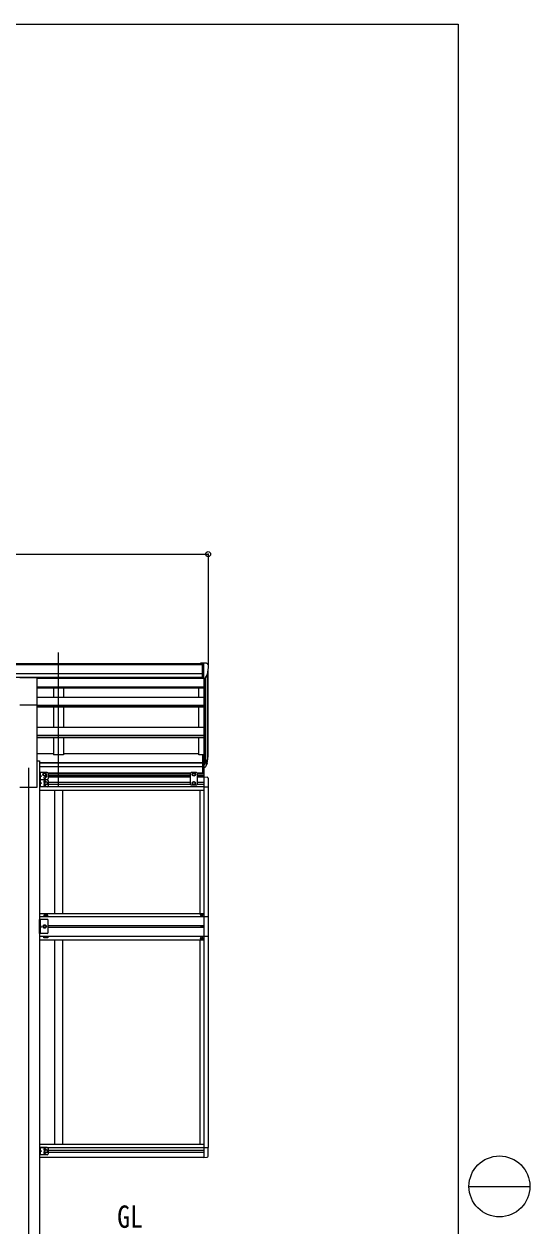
# Model space of a CAD drawing. Units: millimetres at full size; details may follow other scales. Extents: x -6988 to 7066, y -4877 to 4823.
# Drawn here: x 4576 to 7066, y -1097 to 4823 of the extents above; entities that cross this region are included whole.
import ezdxf
from ezdxf.enums import TextEntityAlignment as Align

# ---------------------------------------------------------------- set-up
doc = ezdxf.new("R2010")
doc.units = ezdxf.units.MM
doc.header["$LTSCALE"] = 25
doc.header["$PDMODE"] = 32
doc.header["$PDSIZE"] = 25
for name, color, linetype, lineweight in [('0-0_0', 7, 'Continuous', 9), ('0-1_本体', 4, 'Continuous', 9), ('0-2_部品', 7, 'Continuous', 9), ('0-8_PARTS2', 2, 'Continuous', 9), ('0-A_寸法', 6, 'Continuous', 9), ('1-1_GLASS', 4, 'Continuous', 9), ('1-2_GLASS_SEAL', 7, 'Continuous', 9), ('F-0_240', 7, 'Continuous', 9)]:
    doc.layers.add(name, color=color, linetype=linetype, lineweight=lineweight)
doc.styles.add('ＭＳ ゴシック', font='')
doc.styles.get('ＭＳ ゴシック').set_extended_font_data('MS Gothic')

msp = doc.modelspace()

# ---------------------------------------------------------------- linework, layer by layer
at = {"layer": '0-1_本体'}
for p, q in [((-260.16, 1673), (5454.84, 1673)), ((-260.16, 1667.65), (5454.84, 1667.65)), ((-260.16, 1624.13), (5454.84, 1624.13)), ((-260.16, 1606.46), (5454.84, 1606.46)), ((4639.84, 1603.97), (5454.84, 1603.97)), ((4639.84, 1601.13), (5461.34, 1601.13)), ((4720.34, 1603.97), (4720.34, 1601.13)), ((4770.34, 1603.97), (4770.34, 1601.13)), ((5461.34, 1602.62), (5461.34, 1224.91)), ((5467.34, 1602.1), (5467.34, 1180.47)), ((5477.05, 1617.45), (5477.05, 1198.47)), ((5481.34, 1222.74), (5481.34, 1636.25)), ((4639.84, 1559.17), (5461.34, 1559.17)), ((4639.84, 1557.48), (5461.34, 1557.48)), ((4639.84, 1553.69), (5461.34, 1553.69)), ((4720.34, 1553.69), (4720.34, 1508.27)), ((4770.34, 1553.69), (4770.34, 1508.27)), ((5436.34, 1508.27), (5436.34, 1553.69)), ((4639.84, 1508.27), (5461.34, 1508.27)), ((4639.84, 1063.47), (4639.84, 1470.43)), ((4639.84, 1467.69), (5461.34, 1467.69)), ((4639.84, 1466), (5461.34, 1466)), ((4639.84, 1459.13), (5461.34, 1459.13)), ((4720.34, 1459.13), (4720.34, 1360.03)), ((4770.34, 1459.13), (4770.34, 1360.03)), ((5436.34, 1360.03), (5436.34, 1459.13)), ((4639.84, 1360.03), (5461.34, 1360.03)), ((4639.84, 1320.89), (5461.34, 1320.89)), ((4639.84, 1319.22), (5461.34, 1319.22)), ((4639.84, 1309.58), (5461.34, 1309.58)), ((4720.34, 1309.58), (4720.34, 1224.08)), ((5436.34, 1224.08), (5436.34, 1309.58)), ((4639.84, 1229.29), (4720.34, 1229.29)), ((4639.84, 1193.47), (4652.34, 1193.47)), ((4652.34, 1193.47), (4652.34, -1686.52)), ((4652.34, 1184.99), (5454.84, 1184.99)), ((4770.34, 1229.29), (5436.34, 1229.29)), ((5454.84, 1224.08), (5436.34, 1224.08)), ((4652.34, 1183.61), (5454.84, 1183.61)), ((4652.34, 1166.43), (5454.84, 1166.43)), ((4554.84, 1063.47), (4639.84, 1063.47))]:
    msp.add_line(p, q, dxfattribs=at)
msp.add_lwpolyline([(4770.34, 1309.58), (4770.34, 1224.08), (4720.34, 1224.08)], dxfattribs=at)
at = {"layer": '0-2_部品'}
for p, q in [((5454.84, 1674.62), (5444.84, 1674.53)), ((5444.84, 1672.43), (5444.84, 1674.53)), ((5454.84, 1602.63), (5454.84, 1674.62)), ((5473.34, 1674.62), (5454.84, 1674.62)), ((5461.34, 1601.63), (5461.34, 1674.62)), ((5473.34, 1674.62), (5475.67, 1674.47)), ((5476.43, 1674.05), (5480.49, 1668.24)), ((5483.34, 1665.24), (5483.34, 1664.62)), ((4554.84, 1604.59), (4639.84, 1604.59)), ((4639.84, 1470.44), (4639.84, 1604.59)), ((5454.84, 1602.63), (5461.34, 1602.63)), ((5461.34, 1601.63), (5466.55, 1601.95)), ((5468.96, 1603.44), (5478.24, 1619.51)), ((4554.84, 1470.44), (4639.84, 1470.44)), ((5454.84, 1224.92), (5454.84, 1163.85)), ((5454.84, 1224.92), (5461.34, 1224.92)), ((5454.84, 1186.6), (5461.34, 1186.6)), ((5461.34, 1224.92), (5461.34, 1163.03)), ((5467.77, 1180.95), (5477.52, 1199.37)), ((5478.94, 1198.88), (5468.78, 1179.7)), ((5454.84, 1181.2), (5461.34, 1181.2)), ((5454.84, 1163.85), (5461.34, 1163.85)), ((5461.34, 1180.2), (5466.47, 1180.2)), ((5461.34, 1178.2), (5466.18, 1178.2)), ((5461.34, 1163.03), (5466.18, 1163.03)), ((5476.36, 1182.02), (5468.78, 1164.53))]:
    msp.add_line(p, q, dxfattribs=at)
for centre, radius, start, end in [((5475.61, 1673.47), 1, 35, 86.5), ((5281.34, 1664.62), 202, 347.09739, 0), ((5480.34, 1665.24), 3, 0, 87), ((5466.36, 1604.94), 3, 273.5, 330), ((5348.12, 1218.1), 133.22, 344.28698, 356.72013), ((5393.39, 1225.32), 88.05, 342.78929, 2.77608), ((5392.68, 1221.04), 89.07, 345.58812, 5.50424), ((5466.18, 1181.2), 3, 270, 330), ((5466.18, 1166.03), 3, 270, 330), ((5466.47, 1181.7), 1.5, 270, 330)]:
    msp.add_arc(centre, radius, start, end, dxfattribs=at)
at = {"layer": '0-8_PARTS2'}
for p, q in [((4745.34, 1065.82), (4745.34, 1728.34)), ((4597.34, 1159.61), (4597.34, -1786.52))]:
    msp.add_line(p, q, dxfattribs=at)
at = {"layer": '0-A_寸法'}
for p, q in [((-286.66, 2211.83), (5481.34, 2211.83)), ((5481.34, 2211.83), (5481.34, 1666.21))]:
    msp.add_line(p, q, dxfattribs=at)
msp.add_point((5481.34, 2211.83), dxfattribs=at)
at = {"layer": '1-1_GLASS'}
for p, q in [((4692.34, 1135.19), (5396.84, 1135.19)), ((4694.31, 1131.69), (5393.84, 1131.69)), ((5425.84, 1135.19), (5461.34, 1135.19)), ((5428.84, 1131.69), (5461.34, 1131.69)), ((5461.34, 1065.69), (4652.34, 1065.69)), ((4694.34, 1122.69), (5393.84, 1122.69)), ((4694.34, 1119.19), (5393.84, 1119.19)), ((5393.84, 1114.19), (4694.34, 1114.19)), ((4694.34, 1088.19), (5393.84, 1088.19)), ((4694.34, 1079.19), (5393.84, 1079.19)), ((5428.84, 1122.69), (5461.34, 1122.69)), ((5428.84, 1119.19), (5461.34, 1119.19)), ((5461.34, 1114.19), (5428.84, 1114.19)), ((5428.84, 1088.19), (5461.34, 1088.19)), ((5428.84, 1079.19), (5461.34, 1079.19)), ((5461.34, 1114.89), (5461.34, 377.69)), ((4554.84, 1063.48), (4639.84, 1063.48)), ((4652.34, 1049.69), (5461.34, 1049.69)), ((4725.34, 1049.69), (4725.34, 442.69)), ((4765.34, 1049.69), (4765.34, 442.69)), ((5441.34, 1049.69), (5441.34, 442.69)), ((5441.34, 1049.69), (5441.34, 442.19)), ((5481.34, 1065.49), (5481.34, 427.19)), ((4652.34, 442.19), (5461.34, 442.19)), ((4652.34, 426.69), (5461.34, 426.69)), ((4694.34, 382.19), (5461.34, 382.19)), ((5461.34, 373.19), (4694.34, 373.19)), ((5461.34, 377.89), (5461.34, -759.31)), ((5461.34, 328.69), (4652.34, 328.69)), ((4652.34, 313.19), (5461.34, 313.19)), ((4725.34, 313.19), (4725.34, -694.81)), ((4765.34, 313.19), (4765.34, -694.81)), ((5441.34, 313.19), (5441.34, -694.81)), ((5441.34, 313.19), (5441.34, -694.81)), ((5481.34, 329.19), (5481.34, -710.11)), ((4652.34, -694.81), (5461.34, -694.81)), ((4652.34, -710.31), (5461.34, -710.31)), ((5461.34, -694.31), (5461.34, -710.31)), ((4652.34, -758.81), (5461.34, -758.81)), ((4694.34, -723.81), (5461.34, -723.81)), ((4694.34, -732.81), (5461.34, -732.81))]:
    msp.add_line(p, q, dxfattribs=at)
for points in [[(4673.34, 429.19), (4693.34, 429.19), (4693.34, 434.19), (4673.34, 434.19)], [(4673.34, 327.19), (4693.34, 327.19), (4693.34, 322.19), (4673.34, 322.19)]]:
    msp.add_lwpolyline(points, close=True, dxfattribs=at)
at = {"layer": '1-2_GLASS_SEAL'}
for p, q in [((4652.34, 1136.19), (4652.34, 1101.19)), ((4689.34, 1136.19), (4652.34, 1136.19)), ((4654.84, 1136.19), (4654.84, 1101.19)), ((4655.34, 1131.69), (4656.14, 1131.55)), ((4694.34, 1131.19), (4694.34, 1106.19)), ((5397.84, 1136.19), (5393.84, 1132.19)), ((5393.84, 1132.19), (5393.84, 1078.7)), ((5424.84, 1136.19), (5397.84, 1136.19)), ((5424.84, 1136.19), (5428.84, 1132.19)), ((5428.84, 1078.7), (5428.84, 1132.19)), ((5455.84, 1135.19), (5455.84, 1163.85)), ((5461.34, 1164.54), (5461.34, 1114.69)), ((5462.84, 1114.69), (5462.84, 1163.03)), ((4689.34, 1101.19), (4652.34, 1101.19)), ((4689.34, 1066.19), (4652.34, 1066.19)), ((4655.34, 1123.69), (4654.84, 1123.78)), ((4654.84, 1118.69), (4661.84, 1118.69)), ((4655.34, 1105.69), (4654.84, 1105.78)), ((4654.84, 1101.19), (4654.84, 1066.19)), ((4655.34, 1088.69), (4654.84, 1088.78)), ((4654.84, 1083.69), (4661.84, 1083.69)), ((4655.34, 1070.69), (4654.84, 1070.78)), ((4655.34, 1123.69), (4656.14, 1123.83)), ((4655.34, 1113.69), (4656.14, 1113.55)), ((4655.34, 1105.69), (4656.14, 1105.83)), ((4655.34, 1096.69), (4656.14, 1096.55)), ((4655.34, 1088.69), (4656.14, 1088.83)), ((4655.34, 1078.69), (4656.14, 1078.55)), ((4655.34, 1070.69), (4656.14, 1070.83)), ((4694.34, 1096.19), (4694.34, 1071.19)), ((5397.84, 1074.7), (5393.84, 1078.7)), ((5424.84, 1074.7), (5397.84, 1074.7)), ((5411.34, 1091.2), (5404.84, 1087.44)), ((5404.84, 1087.44), (5404.84, 1079.94)), ((5404.84, 1079.94), (5411.34, 1076.19)), ((5417.84, 1087.44), (5411.34, 1091.2)), ((5411.34, 1076.19), (5417.84, 1079.94)), ((5417.84, 1079.94), (5417.84, 1087.44)), ((5424.84, 1074.7), (5428.84, 1078.7)), ((5461.34, 1114.69), (5476.62, 1113.89)), ((5481.84, 1108.4), (5481.84, 1065.49)), ((5461.34, 1065.49), (5481.84, 1065.49)), ((5448.84, 436.69), (5447.84, 436.69)), ((5451.84, 435.69), (5452.84, 435.69)), ((4689.34, 413.19), (4652.34, 413.19)), ((4654.84, 413.19), (4654.84, 343.19)), ((4655.34, 383.19), (4654.84, 383.28)), ((4654.84, 383.19), (4661.84, 378.19)), ((4654.84, 378.19), (4661.84, 378.19)), ((4654.84, 373.19), (4661.84, 378.19)), ((4655.34, 365.19), (4654.84, 365.28)), ((4655.34, 391.19), (4656.14, 391.05)), ((4655.34, 383.19), (4656.14, 383.33)), ((4655.34, 373.19), (4656.14, 373.05)), ((4655.34, 365.19), (4656.14, 365.33)), ((4694.34, 348.19), (4694.34, 408.19)), ((5450.11, 377.78), (5449.29, 377.78)), ((5452.57, 378.6), (5453.39, 378.6)), ((5448.84, 319.69), (5447.84, 319.69)), ((5451.84, 320.69), (5452.84, 320.69)), ((5461.34, -710.11), (5481.84, -710.11)), ((5481.84, -753.02), (5481.84, -710.11)), ((4652.34, -710.81), (4652.34, -745.81)), ((4689.34, -710.81), (4652.34, -710.81)), ((4689.34, -745.81), (4652.34, -745.81)), ((4654.84, -710.81), (4654.84, -745.81)), ((4655.34, -723.31), (4654.84, -723.22)), ((4654.84, -728.31), (4661.84, -728.31)), ((4655.34, -741.31), (4654.84, -741.22)), ((4655.34, -715.31), (4656.14, -715.45)), ((4655.34, -723.31), (4656.14, -723.17)), ((4655.34, -733.31), (4656.14, -733.45)), ((4655.34, -741.31), (4656.14, -741.17)), ((4694.34, -715.81), (4694.34, -740.81)), ((5461.34, -759.31), (5476.62, -758.51))]:
    msp.add_line(p, q, dxfattribs=at)
for points in [[(4654.45, 1127.69), (4655.08, 1128.88), (4657.32, 1129.99)], [(4654.45, 1127.69), (4655.08, 1126.5), (4657.32, 1125.39)], [(4655.34, 1123.69), (4655.34, 1131.69), (4654.84, 1131.6), (4654.84, 1123.78)], [(5404.84, 1130.94), (5411.34, 1134.7), (5417.84, 1130.94)], [(5417.84, 1130.94), (5417.84, 1123.44), (5411.34, 1119.69), (5404.84, 1123.44), (5404.84, 1130.94)], [(4689.34, 1101.19), (4652.34, 1101.19), (4652.34, 1066.19)], [(4654.45, 1109.69), (4655.08, 1110.88), (4657.32, 1111.99)], [(4654.45, 1109.69), (4655.08, 1108.5), (4657.32, 1107.39)], [(4654.45, 1092.69), (4655.08, 1093.88), (4657.32, 1094.99)], [(4654.45, 1092.69), (4655.08, 1091.5), (4657.32, 1090.39)], [(4654.45, 1074.69), (4655.08, 1075.88), (4657.32, 1076.99)], [(4654.45, 1074.69), (4655.08, 1073.5), (4657.32, 1072.39)], [(4654.84, 1123.69), (4661.84, 1118.69), (4654.84, 1113.69)], [(4655.34, 1105.69), (4655.34, 1113.69), (4654.84, 1113.6), (4654.84, 1105.78)], [(4655.34, 1088.69), (4655.34, 1096.69), (4654.84, 1096.6), (4654.84, 1088.78)], [(4654.84, 1088.69), (4661.84, 1083.69), (4654.84, 1078.69)], [(4655.34, 1070.69), (4655.34, 1078.69), (4654.84, 1078.6), (4654.84, 1070.78)], [(5447.84, 436.69), (5447.84, 435.69), (5448.84, 435.69)], [(5450.84, 437.69), (5450.84, 438.69), (5449.84, 438.69), (5449.84, 437.69)], [(5449.84, 434.69), (5449.84, 433.69), (5450.84, 433.69), (5450.84, 434.69)], [(5452.84, 435.69), (5452.84, 436.69), (5451.84, 436.69)], [(5461.34, 427.19), (5482.04, 427.19), (5482.04, 329.19), (5461.34, 329.19)], [(4689.34, 343.19), (4652.34, 343.19), (4652.34, 413.19)], [(4654.45, 387.19), (4655.08, 388.38), (4657.32, 389.49)], [(4654.45, 387.19), (4655.08, 386), (4657.32, 384.89)], [(4654.45, 369.19), (4655.08, 370.38), (4657.32, 371.49)], [(4654.45, 369.19), (4655.08, 368), (4657.32, 366.89)], [(4655.34, 383.19), (4655.34, 391.19), (4654.84, 391.1), (4654.84, 383.28)], [(4655.34, 365.19), (4655.34, 373.19), (4654.84, 373.1), (4654.84, 365.28)], [(5449.29, 377.78), (5449.29, 378.6), (5450.11, 378.6)], [(5450.93, 379.42), (5450.93, 380.24), (5451.75, 380.24), (5451.75, 379.42)], [(5451.75, 376.96), (5451.75, 376.14), (5450.93, 376.14), (5450.93, 376.96)], [(5453.39, 378.6), (5453.39, 377.78), (5452.57, 377.78)], [(5447.84, 319.69), (5447.84, 320.69), (5448.84, 320.69)], [(5449.84, 321.69), (5449.84, 322.69), (5450.84, 322.69), (5450.84, 321.69)], [(5450.84, 318.69), (5450.84, 317.69), (5449.84, 317.69), (5449.84, 318.69)], [(5452.84, 320.69), (5452.84, 319.69), (5451.84, 319.69)], [(4654.45, -719.31), (4655.08, -718.12), (4657.32, -717.01)], [(4654.45, -719.31), (4655.08, -720.5), (4657.32, -721.61)], [(4654.45, -737.31), (4655.08, -736.12), (4657.32, -735.01)], [(4654.45, -737.31), (4655.08, -738.5), (4657.32, -739.61)], [(4655.34, -723.31), (4655.34, -715.31), (4654.84, -715.4), (4654.84, -723.22)], [(4654.84, -723.31), (4661.84, -728.31), (4654.84, -733.31)], [(4655.34, -741.31), (4655.34, -733.31), (4654.84, -733.4), (4654.84, -741.22)]]:
    msp.add_lwpolyline(points, dxfattribs=at)
for points in [[(4677.34, 1119.69), (4670.84, 1123.44), (4670.84, 1130.94), (4677.34, 1134.7), (4683.84, 1130.94), (4683.84, 1123.44)], [(4684.34, 1076.19), (4677.84, 1079.94), (4677.84, 1087.44), (4684.34, 1091.2), (4690.84, 1087.44), (4690.84, 1079.94)], [(4669.83, 378.19), (4673.58, 371.69), (4681.09, 371.69), (4684.84, 378.19), (4681.09, 384.69), (4673.58, 384.69)], [(4684.34, -735.81), (4677.84, -732.06), (4677.84, -724.56), (4684.34, -720.8), (4690.84, -724.56), (4690.84, -732.06)]]:
    msp.add_lwpolyline(points, close=True, dxfattribs=at)
for centre, radius in [((4677.34, 1127.19), 8.5), ((4677.34, 1127.19), 7.5), ((4677.34, 1127.19), 6.5), ((5411.34, 1127.19), 8.5), ((5411.34, 1127.19), 7.5), ((5411.34, 1127.19), 6.5), ((4677.34, 1110.19), 4.25), ((4684.34, 1083.69), 8.5), ((4684.34, 1083.69), 7.5), ((4684.34, 1083.69), 6.5), ((5411.34, 1083.69), 8.5), ((5411.34, 1083.69), 7.5), ((5411.34, 1083.69), 6.5), ((5450.34, 436.19), 5.9), ((4677.34, 378.19), 8.5), ((4677.34, 378.19), 7.5), ((4677.34, 378.19), 6.5), ((4677.34, 378.19), 5.5), ((5451.34, 378.19), 3.75), ((5450.34, 320.19), 5.9), ((4684.34, -728.31), 8.5), ((4684.34, -728.31), 7.5), ((4684.34, -728.31), 6.5)]:
    msp.add_circle(centre, radius, dxfattribs=at)
for centre, radius, start, end in [((4655.98, 1130.66), 0.9, 32.05588, 80), ((4651.24, 1127.69), 6.5, 327.94412, 32.05588), ((4689.34, 1131.19), 5, 0, 90), ((4655.98, 1124.72), 0.9, 280, 327.94412), ((4655.98, 1112.66), 0.9, 32.05588, 80), ((4655.98, 1106.72), 0.9, 280, 327.94412), ((4655.98, 1095.66), 0.9, 32.05588, 80), ((4655.98, 1089.72), 0.9, 280, 327.94412), ((4655.98, 1077.66), 0.9, 32.05588, 80), ((4655.98, 1071.72), 0.9, 280, 327.94412), ((4651.24, 1109.69), 6.5, 327.94412, 32.05588), ((4651.24, 1092.69), 6.5, 327.94412, 32.05588), ((4651.24, 1074.69), 6.5, 327.94412, 32.05588), ((4677.34, 1092.19), 4.25, 353.70569, 265.23923), ((4677.34, 1075.19), 4.25, 94.76077, 6.29431), ((4684.34, 1118.69), 4.25, 173.70569, 85.23923), ((4689.34, 1106.19), 5, 270, 0), ((4689.34, 1096.19), 5, 0, 90), ((4689.34, 1071.19), 5, 270, 0), ((5476.34, 1108.4), 5.5, 0, 87), ((5448.84, 437.69), 1, 270, 0), ((5448.84, 434.69), 1, 0, 90), ((5451.84, 437.69), 1, 180, 270), ((5451.84, 434.69), 1, 90, 180), ((4655.98, 390.16), 0.9, 32.05588, 80), ((4655.98, 384.22), 0.9, 280, 327.94412), ((4655.98, 372.16), 0.9, 32.05588, 80), ((4655.98, 366.22), 0.9, 280, 327.94412), ((4651.24, 387.19), 6.5, 327.94412, 32.05588), ((4651.24, 369.19), 6.5, 327.94412, 32.05588), ((4689.34, 408.19), 5, 0, 90), ((5450.11, 379.42), 0.82, 270, 0), ((5450.11, 376.96), 0.82, 0, 90), ((5452.57, 379.42), 0.82, 180, 270), ((5452.57, 376.96), 0.82, 90, 180), ((4689.34, 348.19), 5, 270, 0), ((5448.84, 321.69), 1, 270, 0), ((5448.84, 318.69), 1, 0, 90), ((5451.84, 321.69), 1, 180, 270), ((5451.84, 318.69), 1, 90, 180), ((4655.98, -716.34), 0.9, 32.05588, 80), ((4655.98, -722.28), 0.9, 280, 327.94412), ((4655.98, -734.34), 0.9, 32.05588, 80), ((4655.98, -740.28), 0.9, 280, 327.94412), ((4651.24, -719.31), 6.5, 327.94412, 32.05588), ((4651.24, -737.31), 6.5, 327.94412, 32.05588), ((4677.34, -719.81), 4.25, 353.70569, 265.23923), ((4677.34, -736.81), 4.25, 94.76077, 6.29431), ((4689.34, -715.81), 5, 0, 90), ((4689.34, -740.81), 5, 270, 0), ((5476.34, -753.02), 5.5, 273, 0)]:
    msp.add_arc(centre, radius, start, end, dxfattribs=at)
at = {"layer": 'F-0_240', "color": 5}
for p, q in [((-6987.88, 4822.79), (6712.12, 4822.79)), ((6712.12, 4822.79), (6712.12, -4877.21))]:
    msp.add_line(p, q, dxfattribs=at)
at = {"layer": 'F-0_240', "color": 4}
msp.add_line((6765.55, -902.21), (7065.55, -902.21), dxfattribs=at)
msp.add_circle((6915.55, -902.21), 150, dxfattribs=at)

# ---------------------------------------------------------------- texts
at = {"layer": '0-0_0', "style": 'ＭＳ ゴシック', "width": 0.85}
msp.add_text('GL', height=110, dxfattribs=at).set_placement((5034.3, -1138.96), align=Align.BOTTOM_LEFT)

doc.saveas('drawing.dxf')
